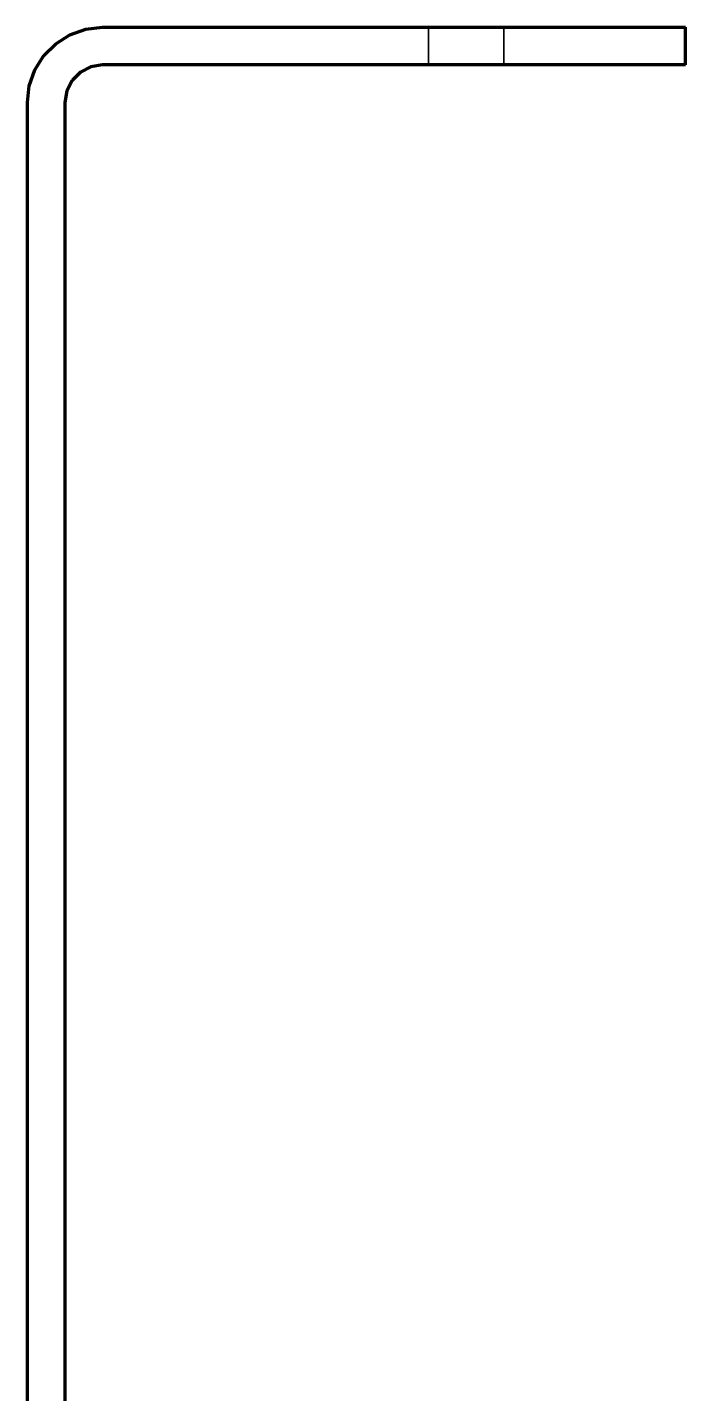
# Model space of a CAD drawing. Header units: millimetres. Extents: x 0 to 420, y 0 to 297.
# Drawn here: x 266 to 271.25, y 246.1 to 257 of the extents above; entities that cross this region are included whole.
import ezdxf

# ---------------------------------------------------------------- set-up
doc = ezdxf.new("R2010")
doc.units = ezdxf.units.MM
doc.linetypes.add('DASHED', pattern=[1.524, 1.27, -0.254])

msp = doc.modelspace()

# ---------------------------------------------------------------- linework, layer by layer
at = {"color": 1, "lineweight": 70}
for p, q in [((266.226, 256.869), (266.34, 256.941)), ((266.34, 256.941), (266.466, 256.985)), ((266.466, 256.985), (266.6, 257)), ((266.6, 257), (271.25, 257)), ((271.25, 256.7), (271.25, 257)), ((266.131, 256.774), (266.226, 256.869)), ((266.059, 256.66), (266.131, 256.774)), ((266.507, 256.685), (266.424, 256.643)), ((266.6, 256.7), (266.507, 256.685)), ((271.25, 256.7), (266.6, 256.7)), ((266.015, 256.534), (266.059, 256.66)), ((266.357, 256.576), (266.315, 256.493)), ((266.424, 256.643), (266.357, 256.576)), ((266, 256.4), (266.015, 256.534)), ((266.315, 256.493), (266.3, 256.4)), ((266, 235.05), (266, 256.4)), ((266.3, 256.4), (266.3, 235.05))]:
    msp.add_line(p, q, dxfattribs=at)
at = {"color": 5, "linetype": 'DASHED', "lineweight": 35}
for p, q in [((266.34, 256.941), (266.226, 256.869)), ((266.466, 256.985), (266.34, 256.941)), ((266.6, 257), (266.466, 256.985)), ((271.25, 257), (266.6, 257)), ((269.2, 257), (269.2, 256.7)), ((269.2, 257), (269.208, 257)), ((269.2, 257), (269.2, 256.7)), ((269.208, 257), (269.2, 257)), ((269.2, 257), (269.2, 256.7)), ((269.2, 257), (269.208, 257)), ((269.2, 257), (269.2, 256.7)), ((269.208, 257), (269.2, 257)), ((269.2, 257), (269.2, 256.7)), ((269.2, 257), (269.208, 257)), ((269.2, 257), (269.2, 256.7)), ((269.208, 257), (269.2, 257)), ((269.2, 257), (269.2, 256.7)), ((269.2, 257), (269.208, 257)), ((269.2, 257), (269.2, 256.7)), ((269.208, 257), (269.2, 257)), ((269.2, 257), (269.2, 256.7)), ((269.2, 257), (269.208, 257)), ((269.2, 257), (269.2, 256.7)), ((269.208, 257), (269.2, 257)), ((269.2, 257), (269.2, 256.7)), ((269.2, 257), (269.208, 257)), ((269.2, 257), (269.2, 256.7)), ((269.208, 257), (269.2, 257)), ((269.2, 257), (269.2, 256.7)), ((269.2, 257), (269.208, 257)), ((269.2, 257), (269.2, 256.7)), ((269.208, 257), (269.2, 257)), ((269.2, 257), (269.2, 256.7)), ((269.2, 257), (269.208, 257)), ((269.2, 257), (269.2, 256.7)), ((269.208, 257), (269.2, 257)), ((269.2, 257), (269.2, 256.7)), ((269.2, 257), (269.208, 257)), ((269.2, 257), (269.2, 256.7)), ((269.208, 257), (269.2, 257)), ((269.2, 257), (269.2, 256.7)), ((269.2, 257), (269.208, 257)), ((269.2, 257), (269.2, 256.7)), ((269.208, 257), (269.2, 257)), ((269.2, 257), (269.2, 256.7)), ((269.2, 257), (269.208, 257)), ((269.2, 257), (269.2, 256.7)), ((269.208, 257), (269.2, 257)), ((269.2, 257), (269.2, 256.7)), ((269.2, 257), (269.208, 257)), ((269.2, 257), (269.2, 256.7)), ((269.208, 257), (269.2, 257)), ((269.2, 257), (269.2, 256.7)), ((269.2, 257), (269.208, 257)), ((269.2, 257), (269.2, 256.7)), ((269.208, 257), (269.2, 257)), ((269.2, 257), (269.2, 256.7)), ((269.2, 257), (269.208, 257)), ((269.2, 257), (269.2, 256.7)), ((269.208, 257), (269.2, 257)), ((269.208, 257), (269.23, 257)), ((269.23, 257), (269.208, 257)), ((269.208, 257), (269.23, 257)), ((269.23, 257), (269.208, 257)), ((269.208, 257), (269.23, 257)), ((269.23, 257), (269.208, 257)), ((269.208, 257), (269.23, 257)), ((269.23, 257), (269.208, 257)), ((269.208, 257), (269.23, 257)), ((269.23, 257), (269.208, 257)), ((269.208, 257), (269.23, 257)), ((269.23, 257), (269.208, 257)), ((269.208, 257), (269.23, 257)), ((269.23, 257), (269.208, 257)), ((269.208, 257), (269.23, 257)), ((269.23, 257), (269.208, 257)), ((269.208, 257), (269.23, 257)), ((269.23, 257), (269.208, 257)), ((269.208, 257), (269.23, 257)), ((269.23, 257), (269.208, 257)), ((269.208, 257), (269.23, 257)), ((269.23, 257), (269.208, 257)), ((269.208, 257), (269.23, 257)), ((269.23, 257), (269.208, 257)), ((269.208, 257), (269.23, 257)), ((269.23, 257), (269.208, 257)), ((269.208, 257), (269.23, 257)), ((269.23, 257), (269.208, 257)), ((269.23, 257), (269.265, 257)), ((269.265, 257), (269.23, 257)), ((269.23, 257), (269.265, 257)), ((269.265, 257), (269.23, 257)), ((269.23, 257), (269.265, 257)), ((269.265, 257), (269.23, 257)), ((269.23, 257), (269.265, 257)), ((269.265, 257), (269.23, 257)), ((269.23, 257), (269.265, 257)), ((269.265, 257), (269.23, 257)), ((269.23, 257), (269.265, 257)), ((269.265, 257), (269.23, 257)), ((269.23, 257), (269.265, 257)), ((269.265, 257), (269.23, 257)), ((269.23, 257), (269.265, 257)), ((269.265, 257), (269.23, 257)), ((269.23, 257), (269.265, 257)), ((269.265, 257), (269.23, 257)), ((269.23, 257), (269.265, 257)), ((269.265, 257), (269.23, 257)), ((269.23, 257), (269.265, 257)), ((269.265, 257), (269.23, 257)), ((269.23, 257), (269.265, 257)), ((269.265, 257), (269.23, 257)), ((269.23, 257), (269.265, 257)), ((269.265, 257), (269.23, 257)), ((269.23, 257), (269.265, 257)), ((269.265, 257), (269.23, 257)), ((269.265, 257), (269.313, 257)), ((269.313, 257), (269.265, 257)), ((269.265, 257), (269.313, 257)), ((269.313, 257), (269.265, 257)), ((269.265, 257), (269.313, 257)), ((269.313, 257), (269.265, 257)), ((269.265, 257), (269.313, 257)), ((269.313, 257), (269.265, 257)), ((269.265, 257), (269.313, 257)), ((269.313, 257), (269.265, 257)), ((269.265, 257), (269.313, 257)), ((269.313, 257), (269.265, 257)), ((269.265, 257), (269.313, 257)), ((269.313, 257), (269.265, 257)), ((269.265, 257), (269.313, 257)), ((269.313, 257), (269.265, 257)), ((269.265, 257), (269.313, 257)), ((269.313, 257), (269.265, 257)), ((269.265, 257), (269.313, 257)), ((269.313, 257), (269.265, 257)), ((269.265, 257), (269.313, 257)), ((269.313, 257), (269.265, 257)), ((269.265, 257), (269.313, 257)), ((269.313, 257), (269.265, 257)), ((269.265, 257), (269.313, 257)), ((269.313, 257), (269.265, 257)), ((269.265, 257), (269.313, 257)), ((269.313, 257), (269.265, 257)), ((269.313, 257), (269.37, 257)), ((269.37, 257), (269.313, 257)), ((269.313, 257), (269.37, 257)), ((269.37, 257), (269.313, 257)), ((269.313, 257), (269.37, 257)), ((269.37, 257), (269.313, 257)), ((269.313, 257), (269.37, 257)), ((269.37, 257), (269.313, 257)), ((269.313, 257), (269.37, 257)), ((269.37, 257), (269.313, 257)), ((269.313, 257), (269.37, 257)), ((269.37, 257), (269.313, 257)), ((269.313, 257), (269.37, 257)), ((269.37, 257), (269.313, 257)), ((269.313, 257), (269.37, 257)), ((269.37, 257), (269.313, 257)), ((269.313, 257), (269.37, 257)), ((269.37, 257), (269.313, 257)), ((269.313, 257), (269.37, 257)), ((269.37, 257), (269.313, 257)), ((269.313, 257), (269.37, 257)), ((269.37, 257), (269.313, 257)), ((269.313, 257), (269.37, 257)), ((269.37, 257), (269.313, 257)), ((269.313, 257), (269.37, 257)), ((269.37, 257), (269.313, 257)), ((269.313, 257), (269.37, 257)), ((269.37, 257), (269.313, 257)), ((269.37, 257), (269.433, 257)), ((269.433, 257), (269.37, 257)), ((269.37, 257), (269.433, 257)), ((269.433, 257), (269.37, 257)), ((269.37, 257), (269.433, 257)), ((269.433, 257), (269.37, 257)), ((269.37, 257), (269.433, 257)), ((269.433, 257), (269.37, 257)), ((269.37, 257), (269.433, 257)), ((269.433, 257), (269.37, 257)), ((269.37, 257), (269.433, 257)), ((269.433, 257), (269.37, 257)), ((269.37, 257), (269.433, 257)), ((269.433, 257), (269.37, 257)), ((269.37, 257), (269.433, 257)), ((269.433, 257), (269.37, 257)), ((269.37, 257), (269.433, 257)), ((269.433, 257), (269.37, 257)), ((269.37, 257), (269.433, 257)), ((269.433, 257), (269.37, 257)), ((269.37, 257), (269.433, 257)), ((269.433, 257), (269.37, 257)), ((269.37, 257), (269.433, 257)), ((269.433, 257), (269.37, 257)), ((269.37, 257), (269.433, 257)), ((269.433, 257), (269.37, 257)), ((269.37, 257), (269.433, 257)), ((269.433, 257), (269.37, 257)), ((269.433, 257), (269.5, 257)), ((269.5, 257), (269.433, 257)), ((269.433, 257), (269.5, 257)), ((269.5, 257), (269.433, 257)), ((269.433, 257), (269.5, 257)), ((269.5, 257), (269.433, 257)), ((269.433, 257), (269.5, 257)), ((269.5, 257), (269.433, 257)), ((269.433, 257), (269.5, 257)), ((269.5, 257), (269.433, 257)), ((269.433, 257), (269.5, 257)), ((269.5, 257), (269.433, 257)), ((269.433, 257), (269.5, 257)), ((269.5, 257), (269.433, 257)), ((269.433, 257), (269.5, 257)), ((269.5, 257), (269.433, 257)), ((269.433, 257), (269.5, 257)), ((269.5, 257), (269.433, 257)), ((269.433, 257), (269.5, 257)), ((269.5, 257), (269.433, 257)), ((269.433, 257), (269.5, 257)), ((269.5, 257), (269.433, 257)), ((269.433, 257), (269.5, 257)), ((269.5, 257), (269.433, 257)), ((269.433, 257), (269.5, 257)), ((269.5, 257), (269.433, 257)), ((269.433, 257), (269.5, 257)), ((269.5, 257), (269.433, 257)), ((269.5, 257), (269.567, 257)), ((269.567, 257), (269.5, 257)), ((269.5, 257), (269.567, 257)), ((269.567, 257), (269.5, 257)), ((269.5, 257), (269.567, 257)), ((269.567, 257), (269.5, 257)), ((269.5, 257), (269.567, 257)), ((269.567, 257), (269.5, 257)), ((269.5, 257), (269.567, 257)), ((269.567, 257), (269.5, 257)), ((269.5, 257), (269.567, 257)), ((269.567, 257), (269.5, 257)), ((269.5, 257), (269.567, 257)), ((269.567, 257), (269.5, 257)), ((269.5, 257), (269.567, 257)), ((269.567, 257), (269.5, 257)), ((269.5, 257), (269.567, 257)), ((269.567, 257), (269.5, 257)), ((269.5, 257), (269.567, 257)), ((269.567, 257), (269.5, 257)), ((269.5, 257), (269.567, 257)), ((269.567, 257), (269.5, 257)), ((269.5, 257), (269.567, 257)), ((269.567, 257), (269.5, 257)), ((269.5, 257), (269.567, 257)), ((269.567, 257), (269.5, 257)), ((269.5, 257), (269.567, 257)), ((269.567, 257), (269.5, 257)), ((269.567, 257), (269.63, 257)), ((269.63, 257), (269.567, 257)), ((269.567, 257), (269.63, 257)), ((269.63, 257), (269.567, 257)), ((269.567, 257), (269.63, 257)), ((269.63, 257), (269.567, 257)), ((269.567, 257), (269.63, 257)), ((269.63, 257), (269.567, 257)), ((269.567, 257), (269.63, 257)), ((269.63, 257), (269.567, 257)), ((269.567, 257), (269.63, 257)), ((269.63, 257), (269.567, 257)), ((269.567, 257), (269.63, 257)), ((269.63, 257), (269.567, 257)), ((269.567, 257), (269.63, 257)), ((269.63, 257), (269.567, 257)), ((269.567, 257), (269.63, 257)), ((269.63, 257), (269.567, 257)), ((269.567, 257), (269.63, 257)), ((269.63, 257), (269.567, 257)), ((269.567, 257), (269.63, 257)), ((269.63, 257), (269.567, 257)), ((269.567, 257), (269.63, 257)), ((269.63, 257), (269.567, 257)), ((269.567, 257), (269.63, 257)), ((269.63, 257), (269.567, 257)), ((269.567, 257), (269.63, 257)), ((269.63, 257), (269.567, 257)), ((269.63, 257), (269.687, 257)), ((269.687, 257), (269.63, 257)), ((269.63, 257), (269.687, 257)), ((269.687, 257), (269.63, 257)), ((269.63, 257), (269.687, 257)), ((269.687, 257), (269.63, 257)), ((269.63, 257), (269.687, 257)), ((269.687, 257), (269.63, 257)), ((269.63, 257), (269.687, 257)), ((269.687, 257), (269.63, 257)), ((269.63, 257), (269.687, 257)), ((269.687, 257), (269.63, 257)), ((269.63, 257), (269.687, 257)), ((269.687, 257), (269.63, 257)), ((269.63, 257), (269.687, 257)), ((269.687, 257), (269.63, 257)), ((269.63, 257), (269.687, 257)), ((269.687, 257), (269.63, 257)), ((269.63, 257), (269.687, 257)), ((269.687, 257), (269.63, 257)), ((269.63, 257), (269.687, 257)), ((269.687, 257), (269.63, 257)), ((269.63, 257), (269.687, 257)), ((269.687, 257), (269.63, 257)), ((269.63, 257), (269.687, 257)), ((269.687, 257), (269.63, 257)), ((269.63, 257), (269.687, 257)), ((269.687, 257), (269.63, 257)), ((269.687, 257), (269.735, 257)), ((269.735, 257), (269.687, 257)), ((269.687, 257), (269.735, 257)), ((269.735, 257), (269.687, 257)), ((269.687, 257), (269.735, 257)), ((269.735, 257), (269.687, 257)), ((269.687, 257), (269.735, 257)), ((269.735, 257), (269.687, 257)), ((269.687, 257), (269.735, 257)), ((269.735, 257), (269.687, 257)), ((269.687, 257), (269.735, 257)), ((269.735, 257), (269.687, 257)), ((269.687, 257), (269.735, 257)), ((269.735, 257), (269.687, 257)), ((269.687, 257), (269.735, 257)), ((269.735, 257), (269.687, 257)), ((269.687, 257), (269.735, 257)), ((269.735, 257), (269.687, 257)), ((269.687, 257), (269.735, 257)), ((269.735, 257), (269.687, 257)), ((269.687, 257), (269.735, 257)), ((269.735, 257), (269.687, 257)), ((269.687, 257), (269.735, 257)), ((269.735, 257), (269.687, 257)), ((269.687, 257), (269.735, 257)), ((269.735, 257), (269.687, 257)), ((269.687, 257), (269.735, 257)), ((269.735, 257), (269.687, 257)), ((269.735, 257), (269.77, 257)), ((269.77, 257), (269.735, 257)), ((269.735, 257), (269.77, 257)), ((269.77, 257), (269.735, 257)), ((269.735, 257), (269.77, 257)), ((269.77, 257), (269.735, 257)), ((269.735, 257), (269.77, 257)), ((269.77, 257), (269.735, 257)), ((269.735, 257), (269.77, 257)), ((269.77, 257), (269.735, 257)), ((269.735, 257), (269.77, 257)), ((269.77, 257), (269.735, 257)), ((269.735, 257), (269.77, 257)), ((269.77, 257), (269.735, 257)), ((269.735, 257), (269.77, 257)), ((269.77, 257), (269.735, 257)), ((269.735, 257), (269.77, 257)), ((269.77, 257), (269.735, 257)), ((269.735, 257), (269.77, 257)), ((269.77, 257), (269.735, 257)), ((269.735, 257), (269.77, 257)), ((269.77, 257), (269.735, 257)), ((269.735, 257), (269.77, 257)), ((269.77, 257), (269.735, 257)), ((269.735, 257), (269.77, 257)), ((269.77, 257), (269.735, 257)), ((269.735, 257), (269.77, 257)), ((269.77, 257), (269.735, 257)), ((269.77, 257), (269.792, 257)), ((269.792, 257), (269.77, 257)), ((269.77, 257), (269.792, 257)), ((269.792, 257), (269.77, 257)), ((269.77, 257), (269.792, 257)), ((269.792, 257), (269.77, 257)), ((269.77, 257), (269.792, 257)), ((269.792, 257), (269.77, 257)), ((269.77, 257), (269.792, 257)), ((269.792, 257), (269.77, 257)), ((269.77, 257), (269.792, 257)), ((269.792, 257), (269.77, 257)), ((269.77, 257), (269.792, 257)), ((269.792, 257), (269.77, 257)), ((269.77, 257), (269.792, 257)), ((269.792, 257), (269.77, 257)), ((269.77, 257), (269.792, 257)), ((269.792, 257), (269.77, 257)), ((269.77, 257), (269.792, 257)), ((269.792, 257), (269.77, 257)), ((269.77, 257), (269.792, 257)), ((269.792, 257), (269.77, 257)), ((269.77, 257), (269.792, 257)), ((269.792, 257), (269.77, 257)), ((269.77, 257), (269.792, 257)), ((269.792, 257), (269.77, 257)), ((269.77, 257), (269.792, 257)), ((269.792, 257), (269.77, 257)), ((269.792, 257), (269.8, 257)), ((269.8, 257), (269.792, 257)), ((269.792, 257), (269.8, 257)), ((269.8, 257), (269.792, 257)), ((269.792, 257), (269.8, 257)), ((269.8, 257), (269.792, 257)), ((269.792, 257), (269.8, 257)), ((269.8, 257), (269.792, 257)), ((269.792, 257), (269.8, 257)), ((269.8, 257), (269.792, 257)), ((269.792, 257), (269.8, 257)), ((269.8, 257), (269.792, 257)), ((269.792, 257), (269.8, 257)), ((269.8, 257), (269.792, 257)), ((269.792, 257), (269.8, 257)), ((269.8, 257), (269.792, 257)), ((269.792, 257), (269.8, 257)), ((269.8, 257), (269.792, 257)), ((269.792, 257), (269.8, 257)), ((269.8, 257), (269.792, 257)), ((269.792, 257), (269.8, 257)), ((269.8, 257), (269.792, 257)), ((269.792, 257), (269.8, 257)), ((269.8, 257), (269.792, 257)), ((269.792, 257), (269.8, 257)), ((269.8, 257), (269.792, 257)), ((269.792, 257), (269.8, 257)), ((269.8, 257), (269.792, 257)), ((269.8, 257), (269.8, 256.7)), ((269.8, 257), (269.8, 256.7)), ((269.8, 257), (269.8, 256.7)), ((269.8, 257), (269.8, 256.7)), ((269.8, 257), (269.8, 256.7)), ((269.8, 257), (269.8, 256.7)), ((269.8, 257), (269.8, 256.7)), ((269.8, 257), (269.8, 256.7)), ((269.8, 257), (269.8, 256.7)), ((269.8, 257), (269.8, 256.7)), ((269.8, 257), (269.8, 256.7)), ((269.8, 257), (269.8, 256.7)), ((269.8, 257), (269.8, 256.7)), ((269.8, 257), (269.8, 256.7)), ((269.8, 257), (269.8, 256.7)), ((269.8, 257), (269.8, 256.7)), ((269.8, 257), (269.8, 256.7)), ((269.8, 257), (269.8, 256.7)), ((269.8, 257), (269.8, 256.7)), ((269.8, 257), (269.8, 256.7)), ((269.8, 257), (269.8, 256.7)), ((269.8, 257), (269.8, 256.7)), ((269.8, 257), (269.8, 256.7)), ((269.8, 257), (269.8, 256.7)), ((269.8, 257), (269.8, 256.7)), ((269.8, 257), (269.8, 256.7)), ((269.8, 257), (269.8, 256.7)), ((269.8, 257), (269.8, 256.7)), ((271.25, 256.7), (271.25, 257)), ((266.226, 256.869), (266.131, 256.774)), ((266.131, 256.774), (266.059, 256.66)), ((266.507, 256.685), (266.424, 256.643)), ((266.6, 256.7), (266.507, 256.685)), ((271.25, 256.7), (266.6, 256.7)), ((269.208, 256.7), (269.2, 256.7)), ((269.2, 256.7), (269.208, 256.7)), ((269.208, 256.7), (269.2, 256.7)), ((269.2, 256.7), (269.208, 256.7)), ((269.208, 256.7), (269.2, 256.7)), ((269.2, 256.7), (269.208, 256.7)), ((269.208, 256.7), (269.2, 256.7)), ((269.2, 256.7), (269.208, 256.7)), ((269.208, 256.7), (269.2, 256.7)), ((269.2, 256.7), (269.208, 256.7)), ((269.208, 256.7), (269.2, 256.7)), ((269.2, 256.7), (269.208, 256.7)), ((269.208, 256.7), (269.2, 256.7)), ((269.2, 256.7), (269.208, 256.7)), ((269.208, 256.7), (269.2, 256.7)), ((269.2, 256.7), (269.208, 256.7)), ((269.208, 256.7), (269.2, 256.7)), ((269.2, 256.7), (269.208, 256.7)), ((269.208, 256.7), (269.2, 256.7)), ((269.2, 256.7), (269.208, 256.7)), ((269.208, 256.7), (269.2, 256.7)), ((269.2, 256.7), (269.208, 256.7)), ((269.208, 256.7), (269.2, 256.7)), ((269.2, 256.7), (269.208, 256.7)), ((269.208, 256.7), (269.2, 256.7)), ((269.2, 256.7), (269.208, 256.7)), ((269.208, 256.7), (269.2, 256.7)), ((269.2, 256.7), (269.208, 256.7)), ((269.23, 256.7), (269.208, 256.7)), ((269.208, 256.7), (269.23, 256.7)), ((269.23, 256.7), (269.208, 256.7)), ((269.208, 256.7), (269.23, 256.7)), ((269.23, 256.7), (269.208, 256.7)), ((269.208, 256.7), (269.23, 256.7)), ((269.23, 256.7), (269.208, 256.7)), ((269.208, 256.7), (269.23, 256.7)), ((269.23, 256.7), (269.208, 256.7)), ((269.208, 256.7), (269.23, 256.7)), ((269.23, 256.7), (269.208, 256.7)), ((269.208, 256.7), (269.23, 256.7)), ((269.23, 256.7), (269.208, 256.7)), ((269.208, 256.7), (269.23, 256.7)), ((269.23, 256.7), (269.208, 256.7)), ((269.208, 256.7), (269.23, 256.7)), ((269.23, 256.7), (269.208, 256.7)), ((269.208, 256.7), (269.23, 256.7)), ((269.23, 256.7), (269.208, 256.7)), ((269.208, 256.7), (269.23, 256.7)), ((269.23, 256.7), (269.208, 256.7)), ((269.208, 256.7), (269.23, 256.7)), ((269.23, 256.7), (269.208, 256.7)), ((269.208, 256.7), (269.23, 256.7)), ((269.23, 256.7), (269.208, 256.7)), ((269.208, 256.7), (269.23, 256.7)), ((269.23, 256.7), (269.208, 256.7)), ((269.208, 256.7), (269.23, 256.7)), ((269.265, 256.7), (269.23, 256.7)), ((269.23, 256.7), (269.265, 256.7)), ((269.265, 256.7), (269.23, 256.7)), ((269.23, 256.7), (269.265, 256.7)), ((269.265, 256.7), (269.23, 256.7)), ((269.23, 256.7), (269.265, 256.7)), ((269.265, 256.7), (269.23, 256.7)), ((269.23, 256.7), (269.265, 256.7)), ((269.265, 256.7), (269.23, 256.7)), ((269.23, 256.7), (269.265, 256.7)), ((269.265, 256.7), (269.23, 256.7)), ((269.23, 256.7), (269.265, 256.7)), ((269.265, 256.7), (269.23, 256.7)), ((269.23, 256.7), (269.265, 256.7)), ((269.265, 256.7), (269.23, 256.7)), ((269.23, 256.7), (269.265, 256.7)), ((269.265, 256.7), (269.23, 256.7)), ((269.23, 256.7), (269.265, 256.7)), ((269.265, 256.7), (269.23, 256.7)), ((269.23, 256.7), (269.265, 256.7)), ((269.265, 256.7), (269.23, 256.7)), ((269.23, 256.7), (269.265, 256.7)), ((269.265, 256.7), (269.23, 256.7)), ((269.23, 256.7), (269.265, 256.7)), ((269.265, 256.7), (269.23, 256.7)), ((269.23, 256.7), (269.265, 256.7)), ((269.265, 256.7), (269.23, 256.7)), ((269.23, 256.7), (269.265, 256.7)), ((269.313, 256.7), (269.265, 256.7)), ((269.265, 256.7), (269.313, 256.7)), ((269.313, 256.7), (269.265, 256.7)), ((269.265, 256.7), (269.313, 256.7)), ((269.313, 256.7), (269.265, 256.7)), ((269.265, 256.7), (269.313, 256.7)), ((269.313, 256.7), (269.265, 256.7)), ((269.265, 256.7), (269.313, 256.7)), ((269.313, 256.7), (269.265, 256.7)), ((269.265, 256.7), (269.313, 256.7)), ((269.313, 256.7), (269.265, 256.7)), ((269.265, 256.7), (269.313, 256.7)), ((269.313, 256.7), (269.265, 256.7)), ((269.265, 256.7), (269.313, 256.7)), ((269.313, 256.7), (269.265, 256.7)), ((269.265, 256.7), (269.313, 256.7)), ((269.313, 256.7), (269.265, 256.7)), ((269.265, 256.7), (269.313, 256.7)), ((269.313, 256.7), (269.265, 256.7)), ((269.265, 256.7), (269.313, 256.7)), ((269.313, 256.7), (269.265, 256.7)), ((269.265, 256.7), (269.313, 256.7)), ((269.313, 256.7), (269.265, 256.7)), ((269.265, 256.7), (269.313, 256.7)), ((269.313, 256.7), (269.265, 256.7)), ((269.265, 256.7), (269.313, 256.7)), ((269.313, 256.7), (269.265, 256.7)), ((269.265, 256.7), (269.313, 256.7)), ((269.37, 256.7), (269.313, 256.7)), ((269.313, 256.7), (269.37, 256.7)), ((269.37, 256.7), (269.313, 256.7)), ((269.313, 256.7), (269.37, 256.7)), ((269.37, 256.7), (269.313, 256.7)), ((269.313, 256.7), (269.37, 256.7)), ((269.37, 256.7), (269.313, 256.7)), ((269.313, 256.7), (269.37, 256.7)), ((269.37, 256.7), (269.313, 256.7)), ((269.313, 256.7), (269.37, 256.7)), ((269.37, 256.7), (269.313, 256.7)), ((269.313, 256.7), (269.37, 256.7)), ((269.37, 256.7), (269.313, 256.7)), ((269.313, 256.7), (269.37, 256.7)), ((269.37, 256.7), (269.313, 256.7)), ((269.313, 256.7), (269.37, 256.7)), ((269.37, 256.7), (269.313, 256.7)), ((269.313, 256.7), (269.37, 256.7)), ((269.37, 256.7), (269.313, 256.7)), ((269.313, 256.7), (269.37, 256.7)), ((269.37, 256.7), (269.313, 256.7)), ((269.313, 256.7), (269.37, 256.7)), ((269.37, 256.7), (269.313, 256.7)), ((269.313, 256.7), (269.37, 256.7)), ((269.37, 256.7), (269.313, 256.7)), ((269.313, 256.7), (269.37, 256.7)), ((269.37, 256.7), (269.313, 256.7)), ((269.313, 256.7), (269.37, 256.7)), ((269.433, 256.7), (269.37, 256.7)), ((269.37, 256.7), (269.433, 256.7)), ((269.433, 256.7), (269.37, 256.7)), ((269.37, 256.7), (269.433, 256.7)), ((269.433, 256.7), (269.37, 256.7)), ((269.37, 256.7), (269.433, 256.7)), ((269.433, 256.7), (269.37, 256.7)), ((269.37, 256.7), (269.433, 256.7)), ((269.433, 256.7), (269.37, 256.7)), ((269.37, 256.7), (269.433, 256.7)), ((269.433, 256.7), (269.37, 256.7)), ((269.37, 256.7), (269.433, 256.7)), ((269.433, 256.7), (269.37, 256.7)), ((269.37, 256.7), (269.433, 256.7)), ((269.433, 256.7), (269.37, 256.7)), ((269.37, 256.7), (269.433, 256.7)), ((269.433, 256.7), (269.37, 256.7)), ((269.37, 256.7), (269.433, 256.7)), ((269.433, 256.7), (269.37, 256.7)), ((269.37, 256.7), (269.433, 256.7)), ((269.433, 256.7), (269.37, 256.7)), ((269.37, 256.7), (269.433, 256.7)), ((269.433, 256.7), (269.37, 256.7)), ((269.37, 256.7), (269.433, 256.7)), ((269.433, 256.7), (269.37, 256.7)), ((269.37, 256.7), (269.433, 256.7)), ((269.433, 256.7), (269.37, 256.7)), ((269.37, 256.7), (269.433, 256.7)), ((269.5, 256.7), (269.433, 256.7)), ((269.433, 256.7), (269.5, 256.7)), ((269.5, 256.7), (269.433, 256.7)), ((269.433, 256.7), (269.5, 256.7)), ((269.5, 256.7), (269.433, 256.7)), ((269.433, 256.7), (269.5, 256.7)), ((269.5, 256.7), (269.433, 256.7)), ((269.433, 256.7), (269.5, 256.7)), ((269.5, 256.7), (269.433, 256.7)), ((269.433, 256.7), (269.5, 256.7)), ((269.5, 256.7), (269.433, 256.7)), ((269.433, 256.7), (269.5, 256.7)), ((269.5, 256.7), (269.433, 256.7)), ((269.433, 256.7), (269.5, 256.7)), ((269.5, 256.7), (269.433, 256.7)), ((269.433, 256.7), (269.5, 256.7)), ((269.5, 256.7), (269.433, 256.7)), ((269.433, 256.7), (269.5, 256.7)), ((269.5, 256.7), (269.433, 256.7)), ((269.433, 256.7), (269.5, 256.7)), ((269.5, 256.7), (269.433, 256.7)), ((269.433, 256.7), (269.5, 256.7)), ((269.5, 256.7), (269.433, 256.7)), ((269.433, 256.7), (269.5, 256.7)), ((269.5, 256.7), (269.433, 256.7)), ((269.433, 256.7), (269.5, 256.7)), ((269.5, 256.7), (269.433, 256.7)), ((269.433, 256.7), (269.5, 256.7)), ((269.567, 256.7), (269.5, 256.7)), ((269.5, 256.7), (269.567, 256.7)), ((269.567, 256.7), (269.5, 256.7)), ((269.5, 256.7), (269.567, 256.7)), ((269.567, 256.7), (269.5, 256.7)), ((269.5, 256.7), (269.567, 256.7)), ((269.567, 256.7), (269.5, 256.7)), ((269.5, 256.7), (269.567, 256.7)), ((269.567, 256.7), (269.5, 256.7)), ((269.5, 256.7), (269.567, 256.7)), ((269.567, 256.7), (269.5, 256.7)), ((269.5, 256.7), (269.567, 256.7)), ((269.567, 256.7), (269.5, 256.7)), ((269.5, 256.7), (269.567, 256.7)), ((269.567, 256.7), (269.5, 256.7)), ((269.5, 256.7), (269.567, 256.7)), ((269.567, 256.7), (269.5, 256.7)), ((269.5, 256.7), (269.567, 256.7)), ((269.567, 256.7), (269.5, 256.7)), ((269.5, 256.7), (269.567, 256.7)), ((269.567, 256.7), (269.5, 256.7)), ((269.5, 256.7), (269.567, 256.7)), ((269.567, 256.7), (269.5, 256.7)), ((269.5, 256.7), (269.567, 256.7)), ((269.567, 256.7), (269.5, 256.7)), ((269.5, 256.7), (269.567, 256.7)), ((269.567, 256.7), (269.5, 256.7)), ((269.5, 256.7), (269.567, 256.7)), ((269.63, 256.7), (269.567, 256.7)), ((269.567, 256.7), (269.63, 256.7)), ((269.63, 256.7), (269.567, 256.7)), ((269.567, 256.7), (269.63, 256.7)), ((269.63, 256.7), (269.567, 256.7)), ((269.567, 256.7), (269.63, 256.7)), ((269.63, 256.7), (269.567, 256.7)), ((269.567, 256.7), (269.63, 256.7)), ((269.63, 256.7), (269.567, 256.7)), ((269.567, 256.7), (269.63, 256.7)), ((269.63, 256.7), (269.567, 256.7)), ((269.567, 256.7), (269.63, 256.7)), ((269.63, 256.7), (269.567, 256.7)), ((269.567, 256.7), (269.63, 256.7)), ((269.63, 256.7), (269.567, 256.7)), ((269.567, 256.7), (269.63, 256.7)), ((269.63, 256.7), (269.567, 256.7)), ((269.567, 256.7), (269.63, 256.7)), ((269.63, 256.7), (269.567, 256.7)), ((269.567, 256.7), (269.63, 256.7)), ((269.63, 256.7), (269.567, 256.7)), ((269.567, 256.7), (269.63, 256.7)), ((269.63, 256.7), (269.567, 256.7)), ((269.567, 256.7), (269.63, 256.7)), ((269.63, 256.7), (269.567, 256.7)), ((269.567, 256.7), (269.63, 256.7)), ((269.63, 256.7), (269.567, 256.7)), ((269.567, 256.7), (269.63, 256.7)), ((269.687, 256.7), (269.63, 256.7)), ((269.63, 256.7), (269.687, 256.7)), ((269.687, 256.7), (269.63, 256.7)), ((269.63, 256.7), (269.687, 256.7)), ((269.687, 256.7), (269.63, 256.7)), ((269.63, 256.7), (269.687, 256.7)), ((269.687, 256.7), (269.63, 256.7)), ((269.63, 256.7), (269.687, 256.7)), ((269.687, 256.7), (269.63, 256.7)), ((269.63, 256.7), (269.687, 256.7)), ((269.687, 256.7), (269.63, 256.7)), ((269.63, 256.7), (269.687, 256.7)), ((269.687, 256.7), (269.63, 256.7)), ((269.63, 256.7), (269.687, 256.7)), ((269.687, 256.7), (269.63, 256.7)), ((269.63, 256.7), (269.687, 256.7)), ((269.687, 256.7), (269.63, 256.7)), ((269.63, 256.7), (269.687, 256.7)), ((269.687, 256.7), (269.63, 256.7)), ((269.63, 256.7), (269.687, 256.7)), ((269.687, 256.7), (269.63, 256.7)), ((269.63, 256.7), (269.687, 256.7)), ((269.687, 256.7), (269.63, 256.7)), ((269.63, 256.7), (269.687, 256.7)), ((269.687, 256.7), (269.63, 256.7)), ((269.63, 256.7), (269.687, 256.7)), ((269.687, 256.7), (269.63, 256.7)), ((269.63, 256.7), (269.687, 256.7)), ((269.735, 256.7), (269.687, 256.7)), ((269.687, 256.7), (269.735, 256.7)), ((269.735, 256.7), (269.687, 256.7)), ((269.687, 256.7), (269.735, 256.7)), ((269.735, 256.7), (269.687, 256.7)), ((269.687, 256.7), (269.735, 256.7)), ((269.735, 256.7), (269.687, 256.7)), ((269.687, 256.7), (269.735, 256.7)), ((269.735, 256.7), (269.687, 256.7)), ((269.687, 256.7), (269.735, 256.7)), ((269.735, 256.7), (269.687, 256.7)), ((269.687, 256.7), (269.735, 256.7)), ((269.735, 256.7), (269.687, 256.7)), ((269.687, 256.7), (269.735, 256.7)), ((269.735, 256.7), (269.687, 256.7)), ((269.687, 256.7), (269.735, 256.7)), ((269.735, 256.7), (269.687, 256.7)), ((269.687, 256.7), (269.735, 256.7)), ((269.735, 256.7), (269.687, 256.7)), ((269.687, 256.7), (269.735, 256.7)), ((269.735, 256.7), (269.687, 256.7)), ((269.687, 256.7), (269.735, 256.7)), ((269.735, 256.7), (269.687, 256.7)), ((269.687, 256.7), (269.735, 256.7)), ((269.735, 256.7), (269.687, 256.7)), ((269.687, 256.7), (269.735, 256.7)), ((269.735, 256.7), (269.687, 256.7)), ((269.687, 256.7), (269.735, 256.7)), ((269.77, 256.7), (269.735, 256.7)), ((269.735, 256.7), (269.77, 256.7)), ((269.77, 256.7), (269.735, 256.7)), ((269.735, 256.7), (269.77, 256.7)), ((269.77, 256.7), (269.735, 256.7)), ((269.735, 256.7), (269.77, 256.7)), ((269.77, 256.7), (269.735, 256.7)), ((269.735, 256.7), (269.77, 256.7)), ((269.77, 256.7), (269.735, 256.7)), ((269.735, 256.7), (269.77, 256.7)), ((269.77, 256.7), (269.735, 256.7)), ((269.735, 256.7), (269.77, 256.7)), ((269.77, 256.7), (269.735, 256.7)), ((269.735, 256.7), (269.77, 256.7)), ((269.77, 256.7), (269.735, 256.7)), ((269.735, 256.7), (269.77, 256.7)), ((269.77, 256.7), (269.735, 256.7)), ((269.735, 256.7), (269.77, 256.7)), ((269.77, 256.7), (269.735, 256.7)), ((269.735, 256.7), (269.77, 256.7)), ((269.77, 256.7), (269.735, 256.7)), ((269.735, 256.7), (269.77, 256.7)), ((269.77, 256.7), (269.735, 256.7)), ((269.735, 256.7), (269.77, 256.7)), ((269.77, 256.7), (269.735, 256.7)), ((269.735, 256.7), (269.77, 256.7)), ((269.77, 256.7), (269.735, 256.7)), ((269.735, 256.7), (269.77, 256.7)), ((269.792, 256.7), (269.77, 256.7)), ((269.77, 256.7), (269.792, 256.7)), ((269.792, 256.7), (269.77, 256.7)), ((269.77, 256.7), (269.792, 256.7)), ((269.792, 256.7), (269.77, 256.7)), ((269.77, 256.7), (269.792, 256.7)), ((269.792, 256.7), (269.77, 256.7)), ((269.77, 256.7), (269.792, 256.7)), ((269.792, 256.7), (269.77, 256.7)), ((269.77, 256.7), (269.792, 256.7)), ((269.792, 256.7), (269.77, 256.7)), ((269.77, 256.7), (269.792, 256.7)), ((269.792, 256.7), (269.77, 256.7)), ((269.77, 256.7), (269.792, 256.7)), ((269.792, 256.7), (269.77, 256.7)), ((269.77, 256.7), (269.792, 256.7)), ((269.792, 256.7), (269.77, 256.7)), ((269.77, 256.7), (269.792, 256.7)), ((269.792, 256.7), (269.77, 256.7)), ((269.77, 256.7), (269.792, 256.7)), ((269.792, 256.7), (269.77, 256.7)), ((269.77, 256.7), (269.792, 256.7)), ((269.792, 256.7), (269.77, 256.7)), ((269.77, 256.7), (269.792, 256.7)), ((269.792, 256.7), (269.77, 256.7)), ((269.77, 256.7), (269.792, 256.7)), ((269.792, 256.7), (269.77, 256.7)), ((269.77, 256.7), (269.792, 256.7)), ((269.8, 256.7), (269.792, 256.7)), ((269.792, 256.7), (269.8, 256.7)), ((269.8, 256.7), (269.792, 256.7)), ((269.792, 256.7), (269.8, 256.7)), ((269.8, 256.7), (269.792, 256.7)), ((269.792, 256.7), (269.8, 256.7)), ((269.8, 256.7), (269.792, 256.7)), ((269.792, 256.7), (269.8, 256.7)), ((269.8, 256.7), (269.792, 256.7)), ((269.792, 256.7), (269.8, 256.7)), ((269.8, 256.7), (269.792, 256.7)), ((269.792, 256.7), (269.8, 256.7)), ((269.8, 256.7), (269.792, 256.7)), ((269.792, 256.7), (269.8, 256.7)), ((269.8, 256.7), (269.792, 256.7)), ((269.792, 256.7), (269.8, 256.7)), ((269.8, 256.7), (269.792, 256.7)), ((269.792, 256.7), (269.8, 256.7)), ((269.8, 256.7), (269.792, 256.7)), ((269.792, 256.7), (269.8, 256.7)), ((269.8, 256.7), (269.792, 256.7)), ((269.792, 256.7), (269.8, 256.7)), ((269.8, 256.7), (269.792, 256.7)), ((269.792, 256.7), (269.8, 256.7)), ((269.8, 256.7), (269.792, 256.7)), ((269.792, 256.7), (269.8, 256.7)), ((269.8, 256.7), (269.792, 256.7)), ((269.792, 256.7), (269.8, 256.7)), ((266.059, 256.66), (266.015, 256.534)), ((266.357, 256.576), (266.315, 256.493)), ((266.424, 256.643), (266.357, 256.576)), ((266.015, 256.534), (266, 256.4)), ((266.315, 256.493), (266.3, 256.4)), ((266, 256.4), (266, 235.05)), ((266.3, 256.4), (266.3, 235.05))]:
    msp.add_line(p, q, dxfattribs=at)

doc.saveas('drawing.dxf')
